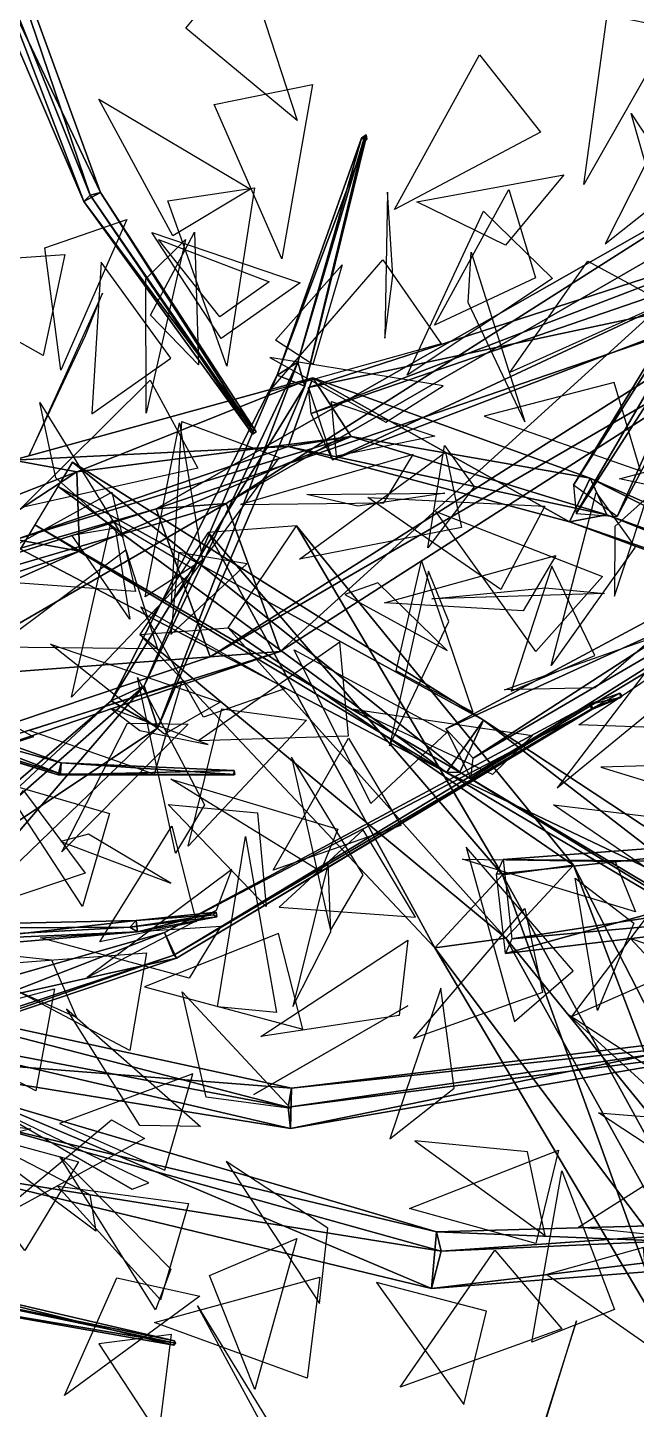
# Model space of a CAD drawing. Extents: x -154 to 171, y -158 to 169.
# Drawn here: x 74.61 to 92.15, y -15.41 to 24.43 of the extents above; entities that cross this region are included whole.
import ezdxf

# ---------------------------------------------------------------- set-up
doc = ezdxf.new("R2010")
doc.units = 0
doc.layers.add('Branches', color=15, linetype='CONTINUOUS')
doc.layers.add('Leaves', color=3, linetype='CONTINUOUS')

msp = doc.modelspace()

# ---------------------------------------------------------------- linework, layer by layer
at = {"layer": 'Branches', "color": 15}
for points in [[(76.232063, 19.413385, 262.046478), (71.301514, 32.328873, 259.042664), (70.999832, 31.656406, 258.007355)], [(76.417809, 19.599331, 262.533752), (72.119553, 32.225121, 258.075623), (71.301514, 32.328873, 259.042664)], [(76.232063, 19.413385, 262.046478), (76.417809, 19.599331, 262.533752), (71.301514, 32.328873, 259.042664)], [(76.712502, 19.675634, 262.07132), (70.999832, 31.656406, 258.007355), (72.119553, 32.225121, 258.075623)], [(76.417809, 19.599331, 262.533752), (76.712502, 19.675634, 262.07132), (72.119553, 32.225121, 258.075623)], [(76.712502, 19.675634, 262.07132), (76.232063, 19.413385, 262.046478), (70.999832, 31.656406, 258.007355)], [(96.821411, 21.414328, 308.092896), (96.755936, 21.799551, 307.345947), (90.334122, 11.233939, 300.908997)], [(96.755936, 21.799551, 307.345947), (91.592209, 10.338075, 301.214417), (90.334122, 11.233939, 300.908997)], [(96.755936, 21.799551, 307.345947), (97.49157, 21.431707, 307.567444), (91.592209, 10.338075, 301.214417)], [(84.350159, 21.186459, 257.563477), (84.226006, 21.241484, 257.572876), (81.802383, 14.408677, 245.652725)], [(84.226006, 21.241484, 257.572876), (82.39753, 14.781731, 245.183838), (81.802383, 14.408677, 245.652725)], [(84.350159, 21.186459, 257.563477), (81.802383, 14.408677, 245.652725), (82.596092, 14.095262, 245.650253)], [(84.226006, 21.241484, 257.572876), (84.327049, 21.313494, 257.520386), (82.39753, 14.781731, 245.183838)], [(84.327049, 21.313494, 257.520386), (82.596092, 14.095262, 245.650253), (82.39753, 14.781731, 245.183838)], [(84.327049, 21.313494, 257.520386), (84.350159, 21.186459, 257.563477), (82.596092, 14.095262, 245.650253)], [(84.268471, 21.268654, 257.697235), (84.327049, 21.313494, 257.520386), (84.226006, 21.241484, 257.572876)], [(84.383041, 21.212362, 257.673157), (84.268471, 21.268654, 257.697235), (84.226006, 21.241484, 257.572876)], [(84.383041, 21.212362, 257.673157), (84.226006, 21.241484, 257.572876), (84.350159, 21.186459, 257.563477)], [(84.268471, 21.268654, 257.697235), (84.367058, 21.339314, 257.650726), (84.327049, 21.313494, 257.520386)], [(84.383041, 21.212362, 257.673157), (84.367058, 21.339314, 257.650726), (84.268471, 21.268654, 257.697235)], [(84.367058, 21.339314, 257.650726), (84.350159, 21.186459, 257.563477), (84.327049, 21.313494, 257.520386)], [(84.367058, 21.339314, 257.650726), (84.383041, 21.212362, 257.673157), (84.350159, 21.186459, 257.563477)], [(96.821411, 21.414328, 308.092896), (90.334122, 11.233939, 300.908997), (90.413414, 10.420719, 302.25473)], [(97.49157, 21.431707, 307.567444), (90.413414, 10.420719, 302.25473), (91.592209, 10.338075, 301.214417)], [(97.49157, 21.431707, 307.567444), (96.821411, 21.414328, 308.092896), (90.413414, 10.420719, 302.25473)], [(95.102844, 20.10955, 211.062119), (97.468338, 20.597092, 208.345963), (80.32798, 10.709575, 195.403183)], [(97.468338, 20.597092, 208.345963), (81.88755, 6.437407, 196.074554), (80.32798, 10.709575, 195.403183)], [(97.468338, 20.597092, 208.345963), (98.68544, 17.211884, 208.865463), (81.88755, 6.437407, 196.074554)], [(96.319946, 16.724342, 211.581619), (95.102844, 20.10955, 211.062119), (78.315376, 10.555648, 199.533569)], [(95.102844, 20.10955, 211.062119), (80.32798, 10.709575, 195.403183), (78.315376, 10.555648, 199.533569)], [(81.195129, 12.777614, 262.426849), (76.232063, 19.413385, 262.046478), (76.712502, 19.675634, 262.07132)], [(81.088196, 12.703999, 262.42218), (76.417809, 19.599331, 262.533752), (76.232063, 19.413385, 262.046478)], [(81.136459, 12.741265, 262.536896), (76.712502, 19.675634, 262.07132), (76.417809, 19.599331, 262.533752)], [(81.088196, 12.703999, 262.42218), (81.136459, 12.741265, 262.536896), (76.417809, 19.599331, 262.533752)], [(81.136459, 12.741265, 262.536896), (81.195129, 12.777614, 262.426849), (76.712502, 19.675634, 262.07132)], [(81.195129, 12.777614, 262.426849), (81.088196, 12.703999, 262.42218), (76.232063, 19.413385, 262.046478)], [(96.536644, 17.001772, 288.125366), (95.941071, 18.352367, 288.419678), (82.705978, 14.050077, 289.903198)], [(95.941071, 18.352367, 288.419678), (82.776672, 13.300486, 287.804199), (82.705978, 14.050077, 289.903198)], [(95.941071, 18.352367, 288.419678), (95.889572, 17.810354, 287.033173), (82.776672, 13.300486, 287.804199)], [(95.889572, 17.810354, 287.033173), (83.396294, 11.971455, 289.484222), (82.776672, 13.300486, 287.804199)], [(95.889572, 17.810354, 287.033173), (96.536644, 17.001772, 288.125366), (83.396294, 11.971455, 289.484222)], [(98.68544, 17.211884, 208.865463), (79.874947, 6.283481, 200.204941), (81.88755, 6.437407, 196.074554)], [(98.68544, 17.211884, 208.865463), (96.319946, 16.724342, 211.581619), (79.874947, 6.283481, 200.204941)], [(96.536644, 17.001772, 288.125366), (82.705978, 14.050077, 289.903198), (83.396294, 11.971455, 289.484222)], [(96.319946, 16.724342, 211.581619), (78.315376, 10.555648, 199.533569), (79.874947, 6.283481, 200.204941)], [(81.802383, 14.408677, 245.652725), (82.39753, 14.781731, 245.183838), (77.964371, 5.44998, 235.580795)], [(82.39753, 14.781731, 245.183838), (78.359085, 4.236795, 236.496826), (77.964371, 5.44998, 235.580795)], [(82.39753, 14.781731, 245.183838), (82.596092, 14.095262, 245.650253), (78.359085, 4.236795, 236.496826)], [(82.596092, 14.095262, 245.650253), (81.802383, 14.408677, 245.652725), (77.016151, 5.016076, 236.733444)], [(81.802383, 14.408677, 245.652725), (77.964371, 5.44998, 235.580795), (77.016151, 5.016076, 236.733444)], [(82.117973, 12.349401, 289.59494), (82.83252, 14.336371, 289.143097), (74.199089, 11.953856, 277.072266)], [(82.83252, 14.336371, 289.143097), (76.02771, 11.618046, 275.592102), (74.199089, 11.953856, 277.072266)], [(82.83252, 14.336371, 289.143097), (83.928452, 12.636244, 288.453583), (76.02771, 11.618046, 275.592102)], [(82.596092, 14.095262, 245.650253), (77.016151, 5.016076, 236.733444), (78.359085, 4.236795, 236.496826)], [(90.22374, 10.175716, 301.788147), (82.83252, 14.336371, 289.143097), (82.117973, 12.349401, 289.59494)], [(90.22374, 10.175716, 301.788147), (90.81739, 11.436248, 301.67215), (82.83252, 14.336371, 289.143097)], [(90.81739, 11.436248, 301.67215), (83.928452, 12.636244, 288.453583), (82.83252, 14.336371, 289.143097)], [(81.136459, 12.741265, 262.536896), (81.088196, 12.703999, 262.42218), (81.195129, 12.777614, 262.426849)], [(83.928452, 12.636244, 288.453583), (74.275391, 9.673433, 277.736572), (76.104012, 9.337624, 276.256409)], [(83.928452, 12.636244, 288.453583), (82.117973, 12.349401, 289.59494), (74.275391, 9.673433, 277.736572)], [(83.928452, 12.636244, 288.453583), (76.104012, 9.337624, 276.256409), (76.02771, 11.618046, 275.592102)], [(91.298615, 10.380769, 300.917847), (82.117973, 12.349401, 289.59494), (83.928452, 12.636244, 288.453583)], [(90.81739, 11.436248, 301.67215), (91.298615, 10.380769, 300.917847), (83.928452, 12.636244, 288.453583)], [(74.199089, 11.953856, 277.072266), (76.02771, 11.618046, 275.592102), (65.070915, 7.350115, 265.927826)], [(82.117973, 12.349401, 289.59494), (74.199089, 11.953856, 277.072266), (74.275391, 9.673433, 277.736572)], [(91.298615, 10.380769, 300.917847), (90.22374, 10.175716, 301.788147), (82.117973, 12.349401, 289.59494)], [(76.02771, 11.618046, 275.592102), (65.179855, 4.479019, 266.776337), (65.070915, 7.350115, 265.927826)], [(76.02771, 11.618046, 275.592102), (76.104012, 9.337624, 276.256409), (65.179855, 4.479019, 266.776337)], [(87.06778, 2.960661, 277.781189), (75.899712, 11.900854, 277.309204), (74.816032, 10.094991, 278.125519)], [(87.750206, 4.463056, 276.582245), (75.487068, 11.196488, 275.203156), (75.899712, 11.900854, 277.309204)], [(87.06778, 2.960661, 277.781189), (87.750206, 4.463056, 276.582245), (75.899712, 11.900854, 277.309204)], [(86.679489, 2.952146, 275.778809), (74.403389, 9.390625, 276.01947), (75.487068, 11.196488, 275.203156)], [(87.750206, 4.463056, 276.582245), (86.679489, 2.952146, 275.778809), (75.487068, 11.196488, 275.203156)], [(101.483612, 6.032107, 310.770294), (90.81739, 11.436248, 301.67215), (90.22374, 10.175716, 301.788147)], [(101.483612, 6.032107, 310.770294), (101.687576, 6.62534, 310.660034), (90.81739, 11.436248, 301.67215)], [(101.687576, 6.62534, 310.660034), (91.298615, 10.380769, 300.917847), (90.81739, 11.436248, 301.67215)], [(79.874947, 6.283481, 200.204941), (78.315376, 10.555648, 199.533569), (57.846634, 4.613228, 193.395248)], [(78.315376, 10.555648, 199.533569), (59.679111, 4.630818, 188.146194), (57.846634, 4.613228, 193.395248)], [(78.315376, 10.555648, 199.533569), (80.32798, 10.709575, 195.403183), (59.679111, 4.630818, 188.146194)], [(80.32798, 10.709575, 195.403183), (60.322334, -0.884129, 188.433578), (59.679111, 4.630818, 188.146194)], [(80.32798, 10.709575, 195.403183), (81.88755, 6.437407, 196.074554), (60.322334, -0.884129, 188.433578)], [(99.116211, 9.89132, 280.163574), (98.666115, 10.641603, 279.940399), (86.663254, 4.213484, 276.976532)], [(98.666115, 10.641603, 279.940399), (87.451332, 3.369686, 275.818604), (86.663254, 4.213484, 276.976532)], [(98.666115, 10.641603, 279.940399), (99.225838, 10.253478, 279.333344), (87.451332, 3.369686, 275.818604)], [(101.841393, 6.163198, 310.259918), (90.22374, 10.175716, 301.788147), (91.298615, 10.380769, 300.917847)], [(101.687576, 6.62534, 310.660034), (101.841393, 6.163198, 310.259918), (91.298615, 10.380769, 300.917847)], [(86.679489, 2.952146, 275.778809), (74.816032, 10.094991, 278.125519), (74.403389, 9.390625, 276.01947)], [(86.679489, 2.952146, 275.778809), (87.06778, 2.960661, 277.781189), (74.816032, 10.094991, 278.125519)], [(88.297287, 0.001292, 206.313156), (82.360008, 10.064849, 197.19014), (79.809624, 9.87241, 200.245239)], [(90.340233, 0.28177, 203.643265), (80.393303, 7.120646, 195.362885), (82.360008, 10.064849, 197.19014)], [(88.297287, 0.001292, 206.313156), (90.340233, 0.28177, 203.643265), (82.360008, 10.064849, 197.19014)], [(99.225838, 10.253478, 279.333344), (87.382889, 2.792693, 277.347076), (87.451332, 3.369686, 275.818604)], [(99.225838, 10.253478, 279.333344), (99.116211, 9.89132, 280.163574), (87.382889, 2.792693, 277.347076)], [(101.841393, 6.163198, 310.259918), (101.483612, 6.032107, 310.770294), (90.22374, 10.175716, 301.788147)], [(76.104012, 9.337624, 276.256409), (74.275391, 9.673433, 277.736572), (63.494057, 5.081773, 269.178375)], [(86.347679, -2.10578, 204.541153), (79.809624, 9.87241, 200.245239), (77.842918, 6.928206, 198.417984)], [(86.347679, -2.10578, 204.541153), (88.297287, 0.001292, 206.313156), (79.809624, 9.87241, 200.245239)], [(99.116211, 9.89132, 280.163574), (86.663254, 4.213484, 276.976532), (87.382889, 2.792693, 277.347076)], [(76.104012, 9.337624, 276.256409), (63.494057, 5.081773, 269.178375), (65.179855, 4.479019, 266.776337)], [(75.55928, 2.91193, 272.328033), (62.458561, 7.910278, 273.092224), (62.133507, 7.081624, 273.756592)], [(75.576126, 3.229158, 272.095825), (62.192677, 6.936525, 272.656982), (62.458561, 7.910278, 273.092224)], [(75.55928, 2.91193, 272.328033), (75.576126, 3.229158, 272.095825), (62.458561, 7.910278, 273.092224)], [(75.49366, 2.881366, 271.941254), (62.133507, 7.081624, 273.756592), (62.192677, 6.936525, 272.656982)], [(75.49366, 2.881366, 271.941254), (75.55928, 2.91193, 272.328033), (62.133507, 7.081624, 273.756592)], [(75.576126, 3.229158, 272.095825), (75.49366, 2.881366, 271.941254), (62.192677, 6.936525, 272.656982)], [(88.390625, -1.825302, 201.871262), (77.842918, 6.928206, 198.417984), (80.393303, 7.120646, 195.362885)], [(88.390625, -1.825302, 201.871262), (86.347679, -2.10578, 204.541153), (77.842918, 6.928206, 198.417984)], [(90.340233, 0.28177, 203.643265), (88.390625, -1.825302, 201.871262), (80.393303, 7.120646, 195.362885)], [(81.88755, 6.437407, 196.074554), (58.489857, -0.901719, 193.682632), (60.322334, -0.884129, 188.433578)], [(81.88755, 6.437407, 196.074554), (79.874947, 6.283481, 200.204941), (58.489857, -0.901719, 193.682632)], [(79.874947, 6.283481, 200.204941), (57.846634, 4.613228, 193.395248), (58.489857, -0.901719, 193.682632)], [(77.016151, 5.016076, 236.733444), (77.964371, 5.44998, 235.580795), (69.588837, -1.923911, 227.382004)], [(77.964371, 5.44998, 235.580795), (69.871025, -3.960778, 228.384827), (69.588837, -1.923911, 227.382004)], [(77.964371, 5.44998, 235.580795), (78.359085, 4.236795, 236.496826), (69.871025, -3.960778, 228.384827)], [(91.698418, 5.116842, 201.567383), (91.670929, 5.235432, 201.522049), (90.807426, 4.92225, 201.156799)], [(91.670929, 5.235432, 201.522049), (90.891884, 4.804477, 201.053543), (90.807426, 4.92225, 201.156799)], [(91.670929, 5.235432, 201.522049), (91.736435, 5.151159, 201.448013), (90.891884, 4.804477, 201.053543)], [(91.698418, 5.116842, 201.567383), (91.736435, 5.151159, 201.448013), (91.670929, 5.235432, 201.522049)], [(78.359085, 4.236795, 236.496826), (77.016151, 5.016076, 236.733444), (68.247269, -2.519433, 229.105942)], [(77.016151, 5.016076, 236.733444), (69.588837, -1.923911, 227.382004), (68.247269, -2.519433, 229.105942)], [(90.864418, 4.766938, 201.227234), (90.807426, 4.92225, 201.156799), (78.555321, -1.657825, 200.064789)], [(90.807426, 4.92225, 201.156799), (78.820114, -2.317949, 199.533524), (78.555321, -1.657825, 200.064789)], [(90.807426, 4.92225, 201.156799), (90.891884, 4.804477, 201.053543), (78.820114, -2.317949, 199.533524)], [(90.891884, 4.804477, 201.053543), (78.902649, -2.403463, 200.422653), (78.820114, -2.317949, 199.533524)], [(90.891884, 4.804477, 201.053543), (90.864418, 4.766938, 201.227234), (78.902649, -2.403463, 200.422653)], [(91.698418, 5.116842, 201.567383), (90.807426, 4.92225, 201.156799), (90.864418, 4.766938, 201.227234)], [(91.736435, 5.151159, 201.448013), (90.864418, 4.766938, 201.227234), (90.891884, 4.804477, 201.053543)], [(91.736435, 5.151159, 201.448013), (91.698418, 5.116842, 201.567383), (90.864418, 4.766938, 201.227234)], [(90.864418, 4.766938, 201.227234), (78.555321, -1.657825, 200.064789), (78.902649, -2.403463, 200.422653)], [(98.720581, -2.787806, 272.156464), (86.679489, 2.952146, 275.778809), (87.750206, 4.463056, 276.582245)], [(98.568878, -3.910409, 272.838867), (87.750206, 4.463056, 276.582245), (87.06778, 2.960661, 277.781189)], [(98.568878, -3.910409, 272.838867), (98.720581, -2.787806, 272.156464), (87.750206, 4.463056, 276.582245)], [(78.359085, 4.236795, 236.496826), (68.247269, -2.519433, 229.105942), (69.871025, -3.960778, 228.384827)], [(80.562706, 3.005238, 270.951202), (75.49366, 2.881366, 271.941254), (75.576126, 3.229158, 272.095825)], [(80.577766, 2.898171, 271.023193), (75.576126, 3.229158, 272.095825), (75.55928, 2.91193, 272.328033)], [(80.577766, 2.898171, 271.023193), (80.562706, 3.005238, 270.951202), (75.576126, 3.229158, 272.095825)], [(80.562706, 3.005238, 270.951202), (80.548355, 2.888019, 270.897064), (75.49366, 2.881366, 271.941254)], [(80.548355, 2.888019, 270.897064), (75.55928, 2.91193, 272.328033), (75.49366, 2.881366, 271.941254)], [(80.548355, 2.888019, 270.897064), (80.577766, 2.898171, 271.023193), (75.55928, 2.91193, 272.328033)], [(80.577766, 2.898171, 271.023193), (80.548355, 2.888019, 270.897064), (80.562706, 3.005238, 270.951202)], [(98.061058, -3.785143, 271.624207), (87.06778, 2.960661, 277.781189), (86.679489, 2.952146, 275.778809)], [(98.720581, -2.787806, 272.156464), (98.061058, -3.785143, 271.624207), (86.679489, 2.952146, 275.778809)], [(98.061058, -3.785143, 271.624207), (98.568878, -3.910409, 272.838867), (87.06778, 2.960661, 277.781189)], [(101.896133, 1.461048, 202.222763), (88.12278, 0.024137, 202.747101), (88.311554, 0.442541, 205.040237)], [(101.896133, 1.461048, 202.222763), (88.376358, -2.26655, 203.14418), (88.12278, 0.024137, 202.747101)], [(102.329689, 0.290357, 203.930191), (101.896133, 1.461048, 202.222763), (88.311554, 0.442541, 205.040237)], [(101.896133, 1.461048, 202.222763), (102.42054, -0.597537, 201.988235), (88.376358, -2.26655, 203.14418)], [(102.329689, 0.290357, 203.930191), (88.311554, 0.442541, 205.040237), (88.565132, -1.848146, 205.437317)], [(93.342354, -13.957455, 207.306656), (88.297287, 0.001292, 206.313156), (86.347679, -2.10578, 204.541153)], [(95.224503, -12.614819, 208.86824), (90.340233, 0.28177, 203.643265), (88.297287, 0.001292, 206.313156)], [(93.342354, -13.957455, 207.306656), (95.224503, -12.614819, 208.86824), (88.297287, 0.001292, 206.313156)], [(96.577599, -11.884211, 206.540359), (88.390625, -1.825302, 201.871262), (90.340233, 0.28177, 203.643265)], [(102.42054, -0.597537, 201.988235), (102.329689, 0.290357, 203.930191), (88.565132, -1.848146, 205.437317)], [(95.224503, -12.614819, 208.86824), (96.577599, -11.884211, 206.540359), (90.340233, 0.28177, 203.643265)], [(102.42054, -0.597537, 201.988235), (88.565132, -1.848146, 205.437317), (88.376358, -2.26655, 203.14418)], [(79.959389, -1.153898, 232.994308), (77.742668, -1.314478, 229.638229), (77.556686, -1.503578, 229.842545)], [(80.058144, -1.207512, 232.929123), (79.959389, -1.153898, 232.994308), (77.556686, -1.503578, 229.842545)], [(79.959389, -1.153898, 232.994308), (80.041565, -1.07868, 232.92749), (77.742668, -1.314478, 229.638229)], [(80.041565, -1.07868, 232.92749), (77.777664, -1.643937, 229.633835), (77.742668, -1.314478, 229.638229)], [(80.041565, -1.07868, 232.92749), (80.058144, -1.207512, 232.929123), (77.777664, -1.643937, 229.633835)], [(79.959389, -1.153898, 232.994308), (80.058144, -1.207512, 232.929123), (80.041565, -1.07868, 232.92749)], [(77.556686, -1.503578, 229.842545), (66.489532, -1.569358, 221.407806), (65.968964, -2.165486, 222.100922)], [(77.777664, -1.643937, 229.633835), (77.556686, -1.503578, 229.842545), (65.968964, -2.165486, 222.100922)], [(77.742668, -1.314478, 229.638229), (66.440872, -2.5998, 221.266983), (66.489532, -1.569358, 221.407806)], [(77.742668, -1.314478, 229.638229), (77.777664, -1.643937, 229.633835), (66.440872, -2.5998, 221.266983)], [(77.556686, -1.503578, 229.842545), (77.742668, -1.314478, 229.638229), (66.489532, -1.569358, 221.407806)], [(80.058144, -1.207512, 232.929123), (77.556686, -1.503578, 229.842545), (77.777664, -1.643937, 229.633835)], [(78.902649, -2.403463, 200.422653), (78.555321, -1.657825, 200.064789), (65.495125, -5.400119, 202.497925)], [(78.555321, -1.657825, 200.064789), (65.566872, -6.705202, 201.579315), (65.495125, -5.400119, 202.497925)], [(78.555321, -1.657825, 200.064789), (78.820114, -2.317949, 199.533524), (65.566872, -6.705202, 201.579315)], [(77.777664, -1.643937, 229.633835), (65.968964, -2.165486, 222.100922), (66.440872, -2.5998, 221.266983)], [(94.69545, -13.226847, 204.978775), (86.347679, -2.10578, 204.541153), (88.390625, -1.825302, 201.871262)], [(96.577599, -11.884211, 206.540359), (94.69545, -13.226847, 204.978775), (88.390625, -1.825302, 201.871262)], [(78.820114, -2.317949, 199.533524), (65.795883, -6.835794, 203.171906), (65.566872, -6.705202, 201.579315)], [(78.820114, -2.317949, 199.533524), (78.902649, -2.403463, 200.422653), (65.795883, -6.835794, 203.171906)], [(94.69545, -13.226847, 204.978775), (93.342354, -13.957455, 207.306656), (86.347679, -2.10578, 204.541153)], [(78.902649, -2.403463, 200.422653), (65.495125, -5.400119, 202.497925), (65.795883, -6.835794, 203.171906)], [(82.214882, -6.150261, 276.778839), (68.325089, -5.061982, 275.485626), (68.677177, -3.210995, 275.466003)], [(82.115173, -6.698265, 277.783386), (68.677177, -3.210995, 275.466003), (68.378029, -4.095813, 277.102478)], [(82.115173, -6.698265, 277.783386), (82.214882, -6.150261, 276.778839), (68.677177, -3.210995, 275.466003)], [(82.18866, -7.310392, 276.800049), (68.378029, -4.095813, 277.102478), (68.325089, -5.061982, 275.485626)], [(82.18866, -7.310392, 276.800049), (82.115173, -6.698265, 277.783386), (68.378029, -4.095813, 277.102478)], [(96.040405, -4.919393, 278.322327), (95.900436, -4.696272, 278.679016), (82.115173, -6.698265, 277.783386)], [(95.900436, -4.696272, 278.679016), (82.214882, -6.150261, 276.778839), (82.115173, -6.698265, 277.783386)], [(95.951881, -4.485638, 278.297516), (82.18866, -7.310392, 276.800049), (82.214882, -6.150261, 276.778839)], [(95.951881, -4.485638, 278.297516), (96.040405, -4.919393, 278.322327), (82.18866, -7.310392, 276.800049)], [(95.900436, -4.696272, 278.679016), (95.951881, -4.485638, 278.297516), (82.214882, -6.150261, 276.778839)], [(82.214882, -6.150261, 276.778839), (82.18866, -7.310392, 276.800049), (68.325089, -5.061982, 275.485626)], [(96.040405, -4.919393, 278.322327), (82.115173, -6.698265, 277.783386), (82.18866, -7.310392, 276.800049)], [(86.249977, -11.93026, 210.908234), (73.127899, -6.375558, 210.606842), (72.337311, -8.571406, 210.074234)], [(86.249977, -11.93026, 210.908234), (86.390511, -10.288166, 211.216125), (73.127899, -6.375558, 210.606842)], [(86.390511, -10.288166, 211.216125), (73.245689, -7.153986, 208.372406), (73.127899, -6.375558, 210.606842)], [(86.522301, -10.845791, 209.65892), (72.337311, -8.571406, 210.074234), (73.245689, -7.153986, 208.372406)], [(86.390511, -10.288166, 211.216125), (86.522301, -10.845791, 209.65892), (73.245689, -7.153986, 208.372406)], [(86.522301, -10.845791, 209.65892), (86.249977, -11.93026, 210.908234), (72.337311, -8.571406, 210.074234)], [(100.12326, -10.851416, 213.243011), (100.007713, -9.907907, 213.372803), (86.390511, -10.288166, 211.216125)], [(100.007713, -9.907907, 213.372803), (86.522301, -10.845791, 209.65892), (86.390511, -10.288166, 211.216125)], [(100.007713, -9.907907, 213.372803), (100.327728, -10.231831, 212.539642), (86.522301, -10.845791, 209.65892)], [(100.327728, -10.231831, 212.539642), (86.249977, -11.93026, 210.908234), (86.522301, -10.845791, 209.65892)], [(100.327728, -10.231831, 212.539642), (100.12326, -10.851416, 213.243011), (86.249977, -11.93026, 210.908234)], [(100.12326, -10.851416, 213.243011), (86.390511, -10.288166, 211.216125), (86.249977, -11.93026, 210.908234)], [(78.820358, -13.561819, 288.616577), (70.251526, -11.435925, 285.499329), (70.051308, -12.009506, 285.429932)], [(78.820358, -13.561819, 288.616577), (78.843399, -13.434254, 288.625031), (70.251526, -11.435925, 285.499329)], [(78.843399, -13.434254, 288.625031), (70.327347, -11.717442, 284.969055), (70.251526, -11.435925, 285.499329)], [(78.871841, -13.4983, 288.515656), (70.051308, -12.009506, 285.429932), (70.327347, -11.717442, 284.969055)], [(78.843399, -13.434254, 288.625031), (78.871841, -13.4983, 288.515656), (70.327347, -11.717442, 284.969055)], [(78.871841, -13.4983, 288.515656), (78.820358, -13.561819, 288.616577), (70.051308, -12.009506, 285.429932)], [(78.820358, -13.561819, 288.616577), (78.871841, -13.4983, 288.515656), (78.843399, -13.434254, 288.625031)]]:
    msp.add_3dface(points, dxfattribs=at)
at = {"layer": 'Leaves', "color": 3}
for points in [[(82.375748, 21.752417, 256.000824), (79.167824, 24.416397, 259.141296), (80.85321, 26.443954, 257.710052)], [(90.632339, 19.909557, 204.58757), (91.304153, 24.799839, 206.285751), (93.197983, 24.416382, 203.990891)], [(85.180832, 19.185541, 251.172958), (87.6297, 23.644688, 252.343033), (89.391075, 21.41544, 253.306366)], [(81.932838, 17.76824, 246.716995), (79.984718, 22.214504, 248.63678), (82.817001, 22.790518, 247.832794)], [(91.250435, 18.194124, 290.447754), (94.429832, 20.709902, 293.735931), (93.539032, 22.717688, 291.692596)], [(76.666962, 22.367222, 259.336487), (81.032257, 19.775011, 258.122131), (78.792526, 18.430126, 256.647369)], [(94.209381, 18.601801, 290.07486), (92.699135, 19.499382, 294.990479), (92.000816, 21.953362, 293.412384)], [(85.828003, 19.407446, 256.74411), (90.064133, 20.187374, 259.693176), (88.378746, 18.159817, 261.12442)], [(80.354805, 14.66649, 242.582275), (78.649269, 19.433529, 243.853683), (81.151817, 19.814314, 242.243637)], [(84.905457, 15.476891, 206.707062), (85.130119, 17.285419, 211.59877), (84.982475, 19.681593, 209.799728)], [(86.336716, 15.855658, 285.907806), (88.478584, 19.76298, 283.188385), (89.242035, 17.22036, 281.791168)], [(85.547585, 14.412551, 197.215363), (87.747345, 19.138605, 196.940704), (89.737305, 17.194912, 195.817261)], [(75.564499, 14.553107, 279.200836), (75.108177, 18.076567, 283.02536), (77.472984, 18.899363, 281.372864)], [(79.534142, 14.706285, 288.653809), (78.148232, 16.135185, 293.479523), (79.420441, 18.533161, 292.202332)], [(78.189766, 18.521233, 260.16449), (82.465195, 17.072771, 257.542908), (80.187263, 15.468198, 256.431)], [(78.030899, 13.316103, 199.017883), (78.013672, 17.188564, 202.518417), (79.161766, 18.319128, 199.987869)], [(81.568817, 17.103903, 252.960098), (80.148155, 16.088663, 257.879547), (78.38678, 18.317911, 256.916199)], [(88.933037, 13.059252, 302.723724), (87.305061, 16.506023, 306.290161), (87.388191, 17.955912, 303.6651)], [(70.523407, 17.533607, 313.194366), (75.680397, 17.886703, 312.46579), (75.06057, 14.975942, 312.844299)], [(76.732918, 17.671623, 264.375122), (76.459267, 13.294102, 267.205719), (78.737198, 14.898676, 268.317627)], [(81.560631, 13.929503, 281.540375), (84.846176, 17.73201, 282.953186), (86.524155, 15.312885, 282.376801)], [(82.833366, 14.712681, 293.202972), (81.753738, 15.418511, 298.261261), (83.672318, 17.587891, 297.478424)], [(88.505638, 14.487136, 295.573425), (90.752281, 17.69368, 299.026031), (92.966385, 16.49703, 297.393311)], [(74.647842, 12.084806, 198.43486), (76.275383, 15.549531, 201.984055), (76.770981, 16.776121, 199.291504)], [(81.59108, 14.919463, 263.800995), (84.934227, 13.051993, 267.348663), (86.586914, 14.105708, 265.077484)], [(74.440315, 10.594448, 332.618042), (78.137512, 14.262539, 332.97287), (79.512039, 11.731496, 332.133545)], [(87.766891, 13.227997, 291.471039), (92.273224, 11.651179, 293.582092), (91.509773, 14.1938, 294.979309)], [(77.367668, 9.72481, 241.550446), (75.424393, 11.451762, 246.077179), (74.965881, 13.622678, 244.058044)], [(83.362709, 13.650785, 248.804184), (86.339035, 12.648429, 252.973923), (83.506752, 12.072415, 253.777908)], [(78.990967, 13.034211, 261.034271), (79.649597, 9.075698, 257.695648), (77.99691, 8.021983, 259.966827)], [(78.75956, 7.861098, 235.210602), (79.056938, 13.070344, 235.051468), (81.85804, 12.037568, 234.756149)], [(87.476089, 11.188439, 301.566284), (86.145233, 9.42785, 306.296936), (86.622131, 12.376411, 306.577209)], [(91.667969, 11.424822, 200.755066), (96.585808, 12.728923, 199.587097), (96.733452, 10.332749, 201.386139)], [(80.744484, 10.683659, 278.55368), (84.876984, 10.726805, 281.742828), (85.719276, 12.117359, 279.221527)], [(82.440498, 9.101194, 239.727997), (86.649277, 12.186411, 239.860718), (87.10778, 10.015495, 241.879852)], [(72.523354, 8.550666, 269.371826), (77.039375, 11.034244, 268.542755), (77.723511, 8.170671, 269.118866)], [(82.657265, 10.964948, 245.285645), (86.628304, 11.010077, 248.673691), (84.125755, 10.629291, 250.283737)], [(84.411995, 10.886333, 286.340515), (89.513741, 10.628894, 287.41568), (88.241531, 8.230918, 288.692871)], [(89.692444, 6.039171, 199.749329), (90.993202, 11.026994, 198.924911), (92.114639, 9.453077, 196.63031)], [(91.530411, 10.04676, 305.591064), (91.516258, 8.03417, 310.407623), (92.447937, 10.874387, 310.662872)], [(86.372887, 10.475136, 290.134735), (91.174141, 8.60665, 290.975433), (89.255562, 6.437272, 291.75827)], [(75.874634, 5.127127, 232.17952), (77.024376, 10.21877, 232.23671), (79.396095, 8.812692, 231.054382)], [(77.130531, 10.006417, 285.108856), (77.560814, 7.375371, 289.596893), (75.882835, 9.794497, 290.173279)], [(73.689919, 6.563352, 189.914719), (77.43943, 9.37676, 187.617783), (78.355347, 6.520341, 187.573364)], [(78.972664, 9.292613, 202.478729), (78.734451, 6.930027, 207.127533), (80.925667, 8.97101, 207.309082)], [(84.890816, 7.848204, 274.654846), (89.830635, 9.211956, 273.660706), (88.885704, 7.616049, 271.302704)], [(85.963783, 9.056437, 296.106689), (87.438759, 4.687238, 298.55304), (85.224655, 5.883889, 300.18576)], [(88.546318, 5.295914, 279.977142), (90.952911, 6.327538, 284.493103), (89.716728, 8.899647, 283.567841)], [(83.753242, 8.087239, 204.980621), (86.695984, 6.473813, 208.979004), (84.706024, 8.417505, 210.102448)], [(85.037201, 3.724645, 201.865341), (86.749702, 7.307038, 205.254105), (86.157639, 8.755275, 202.694397)], [(86.257828, 7.959633, 202.066956), (89.534744, 8.277024, 206.118011), (91.230263, 8.111992, 203.648605)], [(77.871689, 7.726118, 279.103302), (82.043846, 5.37412, 281.179657), (79.679039, 4.551324, 282.832153)], [(88.349808, 5.33805, 274.335022), (92.66349, 6.853225, 271.815826), (90.966362, 5.39385, 269.818329)], [(70.330276, 6.477998, 330.636078), (74.779572, 3.984464, 331.747833), (72.864845, 3.364539, 333.972595)], [(75.268562, 6.656898, 275.171631), (80.156769, 4.984561, 275.919128), (78.556816, 4.054092, 278.280151)], [(79.546669, 3.874258, 273.152313), (83.859955, 4.007679, 276.08963), (83.60453, 6.709023, 274.809998)], [(82.290092, 6.49069, 193.937927), (86.691391, 4.101251, 192.465118), (84.500175, 2.060268, 192.283569)], [(89.866028, 2.505653, 205.451202), (93.41124, 5.409773, 207.950714), (93.026299, 6.655563, 205.248901)], [(90.490013, 4.325446, 274.682526), (94.061958, 6.730116, 271.731476), (95.298141, 4.158007, 272.656738)], [(74.672874, 4.165708, 274.325562), (78.270737, 2.900221, 277.889832), (79.051987, 5.579801, 276.79007)], [(77.774483, 5.692968, 274.80899), (79.710114, 2.019778, 271.644958), (78.867821, 0.629224, 274.16626)], [(77.844704, 4.159474, 239.478363), (79.812828, 3.762397, 244.296951), (77.011726, 4.795173, 244.59227)], [(79.234306, 0.8248, 231.454071), (80.210258, 4.791324, 234.70433), (82.649704, 4.461737, 232.989548)], [(83.99733, 4.781765, 197.911957), (89.157059, 4.021932, 198.135162), (88.008965, 2.891367, 200.66571)], [(75.595253, 0.667116, 228.18396), (77.493576, 4.371414, 231.33429), (79.234787, 4.341784, 228.891479)], [(81.681801, 0.14005, 197.935684), (83.856384, 3.939335, 195.09198), (85.363335, 1.422419, 194.464096)], [(82.20977, 3.394766, 278.743347), (83.338074, -1.59903, 279.762604), (84.283005, -0.003123, 282.120605)], [(91.122864, 3.109107, 202.458221), (95.931107, 1.635421, 203.857864), (94.809669, 3.209338, 206.152466)], [(71.360786, -1.608041, 225.969025), (74.491508, 2.434618, 224.917603), (76.267525, 0.050128, 225.317566)], [(73.858971, 2.676589, 270.119141), (76.969254, 1.769243, 266.026093), (76.188004, -0.910336, 267.125854)], [(78.737503, 2.756936, 194.938309), (83.546097, 1.323156, 193.498962), (83.050499, 0.096565, 196.191513)], [(78.657158, 2.03152, 269.43985), (81.231247, 1.792443, 264.904755), (81.486671, -0.908901, 266.184387)], [(89.765793, 2.017954, 199.710648), (94.945442, 1.382287, 199.841614), (93.858238, -0.766154, 198.052155)], [(76.688774, -1.929654, 197.872986), (78.762451, 1.404465, 194.432999), (79.469429, -1.355207, 193.492584)], [(81.854637, -0.931249, 202.644913), (85.789063, -1.216397, 206.063843), (84.282112, 1.300519, 206.691727)], [(75.571777, 0.966735, 236.51973), (78.737488, -0.234646, 240.492767), (76.365768, 1.171431, 241.675095)], [(80.892426, 1.103291, 198.841248), (81.778595, -3.966125, 197.966187), (80.083076, -3.801093, 200.435593)], [(87.250351, 0.797575, 278.586426), (88.636124, -4.229434, 278.828949), (90.333252, -2.770058, 280.826447)], [(87.138672, 0.453895, 199.528732), (91.535179, 0.385637, 196.715179), (92.127243, -1.0626, 199.274887)], [(76.32476, -2.959999, 277.797302), (80.05278, -1.019694, 280.893616), (80.494804, 0.157987, 278.170074)], [(83.271957, 0.32459, 205.689102), (82.255394, -3.791769, 208.734131), (83.342598, -1.643327, 210.52359)], [(90.28437, -4.08775, 279.869263), (93.292854, -2.756457, 283.922241), (93.106949, -0.338784, 282.155792)], [(90.390816, -0.095459, 272.296448), (92.072914, -1.393118, 267.528137), (91.026657, -3.90721, 268.786987)], [(85.730324, -4.721612, 275.362579), (88.932869, -0.970658, 273.652588), (89.44854, -3.386605, 271.950439)], [(74.98082, -1.814157, 231.064285), (80.180893, -1.480031, 231.376801), (79.266029, -2.982652, 233.806854)], [(77.981743, -3.230794, 202.663208), (82.5448, -4.450012, 204.886261), (81.837822, -1.69034, 205.826675)], [(81.328224, -4.662385, 275.047546), (85.565018, -1.883033, 273.792664), (85.318993, -4.054871, 271.737762)], [(91.966499, -1.820544, 201.169022), (96.783051, -3.536647, 200.117447), (94.925133, -4.996119, 198.268646)], [(71.339798, -2.028462, 275.432953), (75.297264, -2.451297, 278.81076), (76.021698, -4.114721, 276.42157)], [(72.945938, -2.629786, 223.529739), (78.038506, -2.243045, 222.449829), (77.558372, -5.066995, 223.341339)], [(71.318581, -4.375882, 273.237793), (75.382828, -3.286928, 270.148102), (74.848984, -6.225596, 269.866608)], [(79.063133, -3.373148, 232.017426), (82.193016, -6.738739, 234.49263), (79.753571, -6.409152, 236.207413)], [(86.51725, -3.263113, 207.78392), (85.04229, -7.612383, 210.265518), (86.900208, -6.15291, 212.114319)], [(75.733971, -3.863982, 228.337799), (79.589752, -7.253004, 229.285141), (77.848541, -7.223373, 231.727951)], [(81.131706, -6.331027, 210.380417), (85.327965, -3.908677, 212.322998), (85.564476, -3.779965, 209.335114)], [(90.172485, -4.016468, 202.400238), (93.633438, -6.265693, 199.204498), (94.018379, -7.511482, 201.906311)], [(75.534119, -7.1676, 213.040512), (78.568558, -8.512558, 217.069565), (79.375084, -5.735146, 216.272385)], [(73.469566, -6.659534, 201.149338), (77.623444, -9.058645, 199.090332), (78.108284, -8.879711, 202.045486)], [(71.661224, -7.073734, 205.734833), (76.078003, -8.270715, 203.222992), (74.534752, -10.826283, 203.518692)], [(72.400032, -7.150754, 277.402039), (76.405243, -9.219654, 280.034149), (76.577232, -10.276783, 277.231842)], [(73.419319, -10.080029, 286.081787), (77.028694, -7.066749, 288.349487), (77.982338, -7.599731, 285.555481)], [(91.059807, -6.862778, 275.989563), (95.017006, -7.174217, 272.599335), (95.202911, -9.59189, 274.365784)], [(69.645706, -8.58814, 285.018402), (73.856812, -7.214907, 287.780792), (74.708107, -7.319461, 284.906006)], [(85.611511, -9.614844, 207.736115), (89.902573, -7.937447, 205.281906), (89.250046, -10.63105, 204.13356)], [(85.762901, -7.671205, 279.55899), (89.526031, -10.402307, 281.931732), (89.010361, -7.98636, 283.633881)], [(90.480087, -10.153798, 208.502991), (94.384468, -7.678433, 206.078461), (94.652351, -10.587441, 205.395889)], [(75.538033, -8.11545, 275.440369), (78.736031, -11.367291, 272.901001), (78.294006, -12.544972, 275.624542)], [(80.32943, -8.267856, 278.977783), (83.018646, -12.358744, 280.789642), (83.264671, -10.186906, 282.844543)], [(90.003838, -8.534481, 202.002029), (91.517769, -12.529413, 199.002274), (89.134354, -13.475398, 200.559341)], [(75.473343, -8.975724, 206.679398), (79.249336, -9.476527, 203.109924), (78.44281, -12.25394, 203.907104)], [(81.154472, -14.839892, 300.196014), (79.849487, -11.555598, 304.037933), (82.365898, -10.483991, 302.805328)], [(89.570282, -11.523796, 213.984619), (92.618431, -13.650143, 217.65033), (92.350548, -10.741135, 218.332901)], [(85.344765, -14.774331, 303.930084), (88.070709, -10.823639, 305.982239), (90.000572, -13.084857, 305.579102)], [(75.672798, -15.014206, 287.061218), (77.179108, -11.617126, 290.727386), (79.577469, -12.145918, 289.004517)], [(78.269783, -12.904392, 286.124298), (83.03347, -11.597897, 284.435974), (82.66893, -14.510949, 283.818542)], [(84.658737, -11.749084, 213.283661), (87.178101, -15.272243, 216.197449), (87.830627, -12.578639, 217.345795)], [(79.507149, -12.422599, 209.989426), (82.121323, -16.69071, 208.506424), (81.884811, -16.819422, 211.494308)], [(90.423515, -12.861755, 207.391022), (88.84642, -17.837578, 207.453796), (89.152412, -16.99407, 210.316467)], [(76.667274, -13.5252, 289.999359), (78.393288, -16.167316, 294.157501), (78.757828, -13.254264, 294.774933)], [(72.339928, -14.460711, 286.549011), (75.220245, -18.809612, 286.751129), (74.266602, -18.276628, 289.545135)]]:
    msp.add_3dface(points, dxfattribs=at)

doc.saveas('drawing.dxf')
